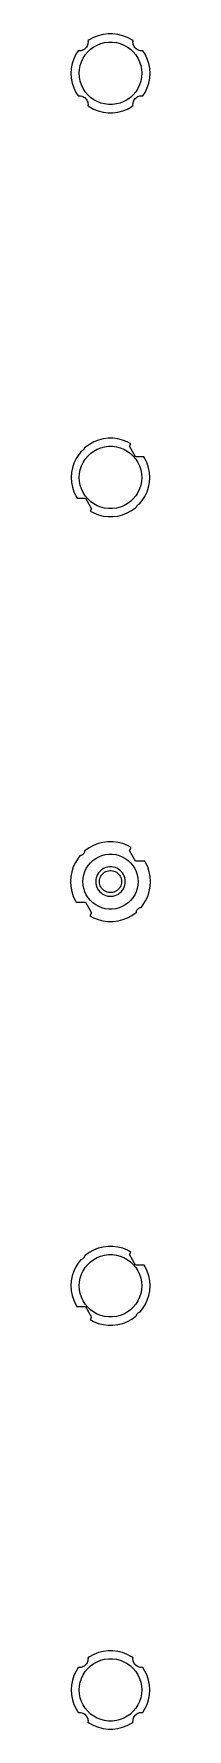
# Model space of a CAD drawing. Header units: metres. Extents: x -11 to 11, y -11 to 451.
import ezdxf

# ---------------------------------------------------------------- set-up
doc = ezdxf.new("R2010")
doc.units = ezdxf.units.M

msp = doc.modelspace()

# ---------------------------------------------------------------- linework, layer by layer
for p, q in [((-6.25052, 447.663), (-6.37311, 447.388)), ((-6.16341, 447.952), (-6.25052, 447.663)), ((-6.11314, 448.249), (-6.16341, 447.952)), ((-5.75838, 449.074), (-6.12228, 448.809)), ((-6.12228, 448.809), (-6.10052, 448.55)), ((-6.10052, 448.55), (-6.11314, 448.249)), ((-4.57573, 449.724), (-5.75838, 449.074)), ((-3.32091, 450.221), (-4.57573, 449.724)), ((-4.55452, 447.177), (-3.61911, 447.691)), ((-3.61911, 447.691), (-2.62663, 448.084)), ((-2.01373, 450.556), (-3.32091, 450.221)), ((-2.62663, 448.084), (-1.59273, 448.349)), ((-0.674789, 450.726), (-2.01373, 450.556)), ((-1.59273, 448.349), (-0.533707, 448.483)), ((0.674789, 450.726), (-0.674789, 450.726)), ((-0.533707, 448.483), (0.533707, 448.483)), ((0.533707, 448.483), (1.59273, 448.349)), ((2.01373, 450.556), (0.674789, 450.726)), ((1.59273, 448.349), (2.62663, 448.084)), ((3.32091, 450.221), (2.01373, 450.556)), ((2.62663, 448.084), (3.61911, 447.691)), ((4.57573, 449.724), (3.32091, 450.221)), ((3.61911, 447.691), (4.55452, 447.177)), ((5.75838, 449.074), (4.57573, 449.724)), ((6.12296, 448.809), (5.75838, 449.074)), ((6.10052, 448.45), (6.11314, 448.751)), ((6.12573, 448.149), (6.10052, 448.45)), ((6.11314, 448.751), (6.12296, 448.809)), ((6.1884, 447.855), (6.12573, 448.149)), ((6.28752, 447.57), (6.1884, 447.855)), ((6.42152, 447.3), (6.28752, 447.57)), ((-9.99205, 443.956), (-10.4091, 442.673)), ((-9.41742, 445.177), (-9.99205, 443.956)), ((-8.81612, 446.125), (-9.41742, 445.177)), ((-8.60049, 446.102), (-8.81612, 446.125)), ((-8.29916, 446.108), (-8.60049, 446.102)), ((-8.00101, 446.152), (-8.29916, 446.108)), ((-8.23296, 442.114), (-7.90309, 443.129)), ((-7.71071, 446.233), (-8.00101, 446.152)), ((-7.90309, 443.129), (-7.44859, 444.095)), ((-7.43286, 446.35), (-7.71071, 446.233)), ((-7.44859, 444.095), (-6.87663, 444.996)), ((-7.17186, 446.501), (-7.43286, 446.35)), ((-6.93178, 446.683), (-7.17186, 446.501)), ((-6.71645, 446.894), (-6.93178, 446.683)), ((-6.87663, 444.996), (-6.19623, 445.819)), ((-6.52924, 447.13), (-6.71645, 446.894)), ((-6.37311, 447.388), (-6.52924, 447.13)), ((-6.19623, 445.819), (-5.41809, 446.549)), ((-5.41809, 446.549), (-4.55452, 447.177)), ((4.55452, 447.177), (5.41809, 446.549)), ((5.41809, 446.549), (6.19623, 445.819)), ((6.19623, 445.819), (6.87663, 444.996)), ((6.58832, 447.049), (6.42152, 447.3)), ((6.78526, 446.821), (6.58832, 447.049)), ((7.00923, 446.619), (6.78526, 446.821)), ((6.87663, 444.996), (7.44859, 444.095)), ((7.25673, 446.447), (7.00923, 446.619)), ((7.52382, 446.307), (7.25673, 446.447)), ((7.44859, 444.095), (7.90309, 443.129)), ((7.80632, 446.202), (7.52382, 446.307)), ((8.09975, 446.134), (7.80632, 446.202)), ((7.90309, 443.129), (8.23296, 442.114)), ((8.39949, 446.102), (8.09975, 446.134)), ((8.70082, 446.108), (8.39949, 446.102)), ((8.81573, 446.125), (8.70082, 446.108)), ((9.41742, 445.177), (8.81573, 446.125)), ((9.99205, 443.956), (9.41742, 445.177)), ((10.4091, 442.673), (9.99205, 443.956)), ((-10.662, 441.347), (-10.7467, 440)), ((-10.7467, 440), (-10.662, 438.653)), ((-10.4091, 442.673), (-10.662, 441.347)), ((-10.662, 438.653), (-10.4091, 437.327)), ((-8.5, 440), (-8.43297, 441.065)), ((-8.43297, 438.935), (-8.5, 440)), ((-8.43297, 441.065), (-8.23296, 442.114)), ((-8.23296, 437.886), (-8.43297, 438.935)), ((8.23296, 442.114), (8.43297, 441.065)), ((8.43297, 438.935), (8.23296, 437.886)), ((8.43297, 441.065), (8.5, 440)), ((8.5, 440), (8.43297, 438.935)), ((10.662, 441.347), (10.4091, 442.673)), ((10.4091, 437.327), (10.662, 438.653)), ((10.7467, 440), (10.662, 441.347)), ((10.662, 438.653), (10.7467, 440)), ((-10.4091, 437.327), (-9.99205, 436.044)), ((-9.99205, 436.044), (-9.41742, 434.823)), ((-9.41742, 434.823), (-8.81573, 433.875)), ((-8.81573, 433.875), (-8.70082, 433.892)), ((-8.70082, 433.892), (-8.39949, 433.898)), ((-8.39949, 433.898), (-8.09975, 433.866)), ((-7.90309, 436.871), (-8.23296, 437.886)), ((-8.09975, 433.866), (-7.80632, 433.798)), ((-7.44859, 435.905), (-7.90309, 436.871)), ((-7.80632, 433.798), (-7.52382, 433.693)), ((-6.87663, 435.004), (-7.44859, 435.905)), ((-6.19623, 434.181), (-6.87663, 435.004)), ((-5.41809, 433.451), (-6.19623, 434.181)), ((6.19623, 434.181), (5.41809, 433.451)), ((6.87663, 435.004), (6.19623, 434.181)), ((7.44859, 435.905), (6.87663, 435.004)), ((7.43286, 433.65), (7.71071, 433.767)), ((7.90309, 436.871), (7.44859, 435.905)), ((7.71071, 433.767), (8.00101, 433.848)), ((8.23296, 437.886), (7.90309, 436.871)), ((8.00101, 433.848), (8.29916, 433.892)), ((8.29916, 433.892), (8.60049, 433.898)), ((8.60049, 433.898), (8.81612, 433.875)), ((8.81612, 433.875), (9.41742, 434.823)), ((9.41742, 434.823), (9.99205, 436.044)), ((9.99205, 436.044), (10.4091, 437.327)), ((-7.52382, 433.693), (-7.25673, 433.553)), ((-7.25673, 433.553), (-7.00923, 433.381)), ((-7.00923, 433.381), (-6.78526, 433.179)), ((-6.78526, 433.179), (-6.58832, 432.951)), ((-6.58832, 432.951), (-6.42152, 432.7)), ((-6.42152, 432.7), (-6.28752, 432.43)), ((-6.28752, 432.43), (-6.1884, 432.145)), ((-6.1884, 432.145), (-6.12573, 431.851)), ((-6.12573, 431.851), (-6.10052, 431.55)), ((-6.11314, 431.249), (-6.12296, 431.191)), ((-6.12296, 431.191), (-5.75838, 430.926)), ((-6.10052, 431.55), (-6.11314, 431.249)), ((-5.75838, 430.926), (-4.57573, 430.276)), ((-4.55452, 432.823), (-5.41809, 433.451)), ((-4.57573, 430.276), (-3.32091, 429.779)), ((-3.61911, 432.309), (-4.55452, 432.823)), ((-2.62663, 431.916), (-3.61911, 432.309)), ((-3.32091, 429.779), (-2.01373, 429.444)), ((-1.59273, 431.651), (-2.62663, 431.916)), ((-2.01373, 429.444), (-0.674789, 429.274)), ((-0.533707, 431.517), (-1.59273, 431.651)), ((-0.674789, 429.274), (0.674789, 429.274)), ((0.533707, 431.517), (-0.533707, 431.517)), ((1.59273, 431.651), (0.533707, 431.517)), ((0.674789, 429.274), (2.01373, 429.444)), ((2.62663, 431.916), (1.59273, 431.651)), ((2.01373, 429.444), (3.32091, 429.779)), ((3.61911, 432.309), (2.62663, 431.916)), ((3.32091, 429.779), (4.57573, 430.276)), ((4.55452, 432.823), (3.61911, 432.309)), ((5.41809, 433.451), (4.55452, 432.823)), ((4.57573, 430.276), (5.75838, 430.926)), ((5.75838, 430.926), (6.12228, 431.191)), ((6.10052, 431.45), (6.11314, 431.751)), ((6.12228, 431.191), (6.10052, 431.45)), ((6.11314, 431.751), (6.16341, 432.048)), ((6.16341, 432.048), (6.25052, 432.337)), ((6.25052, 432.337), (6.37311, 432.612)), ((6.37311, 432.612), (6.52924, 432.87)), ((6.52924, 432.87), (6.71645, 433.106)), ((6.71645, 433.106), (6.93178, 433.317)), ((6.93178, 433.317), (7.17186, 433.499)), ((7.17186, 433.499), (7.43286, 433.65)), ((-7.94962, 337.107), (-8.63771, 336.276)), ((-7.83304, 337.156), (-7.94962, 337.107)), ((-7.66991, 337.251), (-7.83304, 337.156)), ((-7.51987, 337.365), (-7.66991, 337.251)), ((-7.38527, 337.496), (-7.51987, 337.365)), ((-7.26826, 337.644), (-7.38527, 337.496)), ((-7.17068, 337.805), (-7.26826, 337.644)), ((-7.11043, 337.94), (-7.17068, 337.805)), ((-6.80563, 338.227), (-7.11043, 337.94)), ((-5.7209, 339.015), (-6.80563, 338.227)), ((-4.54596, 339.661), (-5.7209, 339.015)), ((-5.41809, 336.549), (-4.55452, 337.177)), ((-4.55452, 337.177), (-3.61911, 337.691)), ((-3.2993, 340.154), (-4.54596, 339.661)), ((-3.61911, 337.691), (-2.62663, 338.084)), ((-2.00063, 340.488), (-3.2993, 340.154)), ((-2.62663, 338.084), (-1.59273, 338.349)), ((-0.670395, 340.656), (-2.00063, 340.488)), ((-1.59273, 338.349), (-0.533707, 338.483)), ((0.670395, 340.656), (-0.670395, 340.656)), ((-0.533707, 338.483), (0.533707, 338.483)), ((0.533707, 338.483), (1.59273, 338.349)), ((2.00063, 340.488), (0.670395, 340.656)), ((1.59273, 338.349), (2.62663, 338.084)), ((3.2993, 340.154), (2.00063, 340.488)), ((2.62663, 338.084), (3.61911, 337.691)), ((4.54596, 339.661), (3.2993, 340.154)), ((3.61911, 337.691), (4.55452, 337.177)), ((5.5157, 339.128), (4.54596, 339.661)), ((4.55452, 337.177), (5.41809, 336.549)), ((5.1534, 338.5), (5.5157, 339.128)), ((6.82671, 335.602), (5.1534, 338.5)), ((-10.3414, 332.655), (-10.5926, 331.338)), ((-9.92703, 333.93), (-10.3414, 332.655)), ((-9.35614, 335.144), (-9.92703, 333.93)), ((-8.63771, 336.276), (-9.35614, 335.144)), ((-8.23296, 332.114), (-7.90309, 333.129)), ((-7.90309, 333.129), (-7.44859, 334.095)), ((-7.44859, 334.095), (-6.87663, 334.996)), ((-6.87663, 334.996), (-6.19623, 335.819)), ((-6.19623, 335.819), (-5.41809, 336.549)), ((5.41809, 336.549), (6.19623, 335.819)), ((6.19623, 335.819), (6.87663, 334.996)), ((9.06537, 335.602), (6.82671, 335.602)), ((6.87663, 334.996), (7.44859, 334.095)), ((7.44859, 334.095), (7.90309, 333.129)), ((7.90309, 333.129), (8.23296, 332.114)), ((9.35614, 335.144), (9.06537, 335.602)), ((9.92703, 333.93), (9.35614, 335.144)), ((10.3414, 332.655), (9.92703, 333.93)), ((10.5926, 331.338), (10.3414, 332.655)), ((-10.5926, 331.338), (-10.6768, 330)), ((-10.6768, 330), (-10.5926, 328.662)), ((-10.5926, 328.662), (-10.3414, 327.345)), ((-8.5, 330), (-8.43297, 331.065)), ((-8.43297, 328.935), (-8.5, 330)), ((-8.43297, 331.065), (-8.23296, 332.114)), ((-8.23296, 327.886), (-8.43297, 328.935)), ((-7.90309, 326.871), (-8.23296, 327.886)), ((8.23296, 327.886), (7.90309, 326.871)), ((8.23296, 332.114), (8.43297, 331.065)), ((8.43297, 328.935), (8.23296, 327.886)), ((8.43297, 331.065), (8.5, 330)), ((8.5, 330), (8.43297, 328.935)), ((10.3414, 327.345), (10.5926, 328.662)), ((10.6768, 330), (10.5926, 331.338)), ((10.5926, 328.662), (10.6768, 330)), ((-10.3414, 327.345), (-9.92703, 326.07)), ((-9.92703, 326.07), (-9.35614, 324.856)), ((-9.35614, 324.856), (-9.06537, 324.398)), ((-9.06537, 324.398), (-6.82671, 324.398)), ((-7.44859, 325.905), (-7.90309, 326.871)), ((-6.87663, 325.004), (-7.44859, 325.905)), ((-6.19623, 324.181), (-6.87663, 325.004)), ((-6.82671, 324.398), (-5.1534, 321.5)), ((-5.41809, 323.451), (-6.19623, 324.181)), ((-4.55452, 322.823), (-5.41809, 323.451)), ((5.41809, 323.451), (4.55452, 322.823)), ((6.19623, 324.181), (5.41809, 323.451)), ((6.87663, 325.004), (6.19623, 324.181)), ((7.44859, 325.905), (6.87663, 325.004)), ((7.90309, 326.871), (7.44859, 325.905)), ((7.94962, 322.893), (8.63771, 323.724)), ((8.63771, 323.724), (9.35614, 324.856)), ((9.35614, 324.856), (9.92703, 326.07)), ((9.92703, 326.07), (10.3414, 327.345)), ((-5.1534, 321.5), (-5.5157, 320.872)), ((-5.5157, 320.872), (-4.54596, 320.339)), ((-3.61911, 322.309), (-4.55452, 322.823)), ((-4.54596, 320.339), (-3.2993, 319.846)), ((-2.62663, 321.916), (-3.61911, 322.309)), ((-3.2993, 319.846), (-2.00063, 319.512)), ((-1.59273, 321.651), (-2.62663, 321.916)), ((-2.00063, 319.512), (-0.670395, 319.344)), ((-0.533707, 321.517), (-1.59273, 321.651)), ((-0.670395, 319.344), (0.670395, 319.344)), ((0.533707, 321.517), (-0.533707, 321.517)), ((1.59273, 321.651), (0.533707, 321.517)), ((0.670395, 319.344), (2.00063, 319.512)), ((2.62663, 321.916), (1.59273, 321.651)), ((2.00063, 319.512), (3.2993, 319.846)), ((3.61911, 322.309), (2.62663, 321.916)), ((3.2993, 319.846), (4.54596, 320.339)), ((4.55452, 322.823), (3.61911, 322.309)), ((4.54596, 320.339), (5.7209, 320.985)), ((5.7209, 320.985), (6.80563, 321.773)), ((6.80563, 321.773), (7.11043, 322.06)), ((7.11043, 322.06), (7.17068, 322.195)), ((7.17068, 322.195), (7.26826, 322.356)), ((7.26826, 322.356), (7.38527, 322.504)), ((7.38527, 322.504), (7.51987, 322.635)), ((7.51987, 322.635), (7.66991, 322.749)), ((7.66991, 322.749), (7.83304, 322.844)), ((7.83304, 322.844), (7.94962, 322.893)), ((-0.682846, 230.854), (-2.03777, 230.682)), ((0.682846, 230.854), (-0.682846, 230.854)), ((2.03777, 230.682), (0.682846, 230.854)), ((-8.79805, 226.392), (-9.52983, 225.239)), ((-8.27922, 227.019), (-8.79805, 226.392)), ((-8.18813, 227.033), (-8.27922, 227.019)), ((-8.0067, 227.083), (-8.18813, 227.033)), ((-7.83304, 227.156), (-8.0067, 227.083)), ((-7.66991, 227.251), (-7.83304, 227.156)), ((-7.51987, 227.365), (-7.66991, 227.251)), ((-7.38527, 227.496), (-7.51987, 227.365)), ((-7.26826, 227.644), (-7.38527, 227.496)), ((-7.17068, 227.805), (-7.26826, 227.644)), ((-7.09407, 227.977), (-7.17068, 227.805)), ((-7.03963, 228.157), (-7.09407, 227.977)), ((-7.01534, 228.301), (-7.03963, 228.157)), ((-6.93198, 228.379), (-7.01534, 228.301)), ((-5.8271, 229.182), (-6.93198, 228.379)), ((-4.63034, 229.84), (-5.8271, 229.182)), ((-4.78067, 225.779), (-4.01869, 226.332)), ((-3.36055, 230.343), (-4.63034, 229.84)), ((-4.01869, 226.332), (-3.19334, 226.786)), ((-2.03777, 230.682), (-3.36055, 230.343)), ((-3.19334, 226.786), (-2.31763, 227.133)), ((-2.31763, 227.133), (-1.40535, 227.367)), ((-1.40535, 227.367), (-0.470917, 227.485)), ((-0.470917, 227.485), (0.470917, 227.485)), ((0.470917, 227.485), (1.40535, 227.367)), ((1.40535, 227.367), (2.31763, 227.133)), ((3.36055, 230.343), (2.03777, 230.682)), ((2.31763, 227.133), (3.19334, 226.786)), ((3.19334, 226.786), (4.01869, 226.332)), ((4.63034, 229.84), (3.36055, 230.343)), ((4.01869, 226.332), (4.78067, 225.779)), ((5.61462, 229.299), (4.63034, 229.84)), ((5.1534, 228.5), (5.61462, 229.299)), ((6.82671, 225.602), (5.1534, 228.5)), ((-10.5333, 222.704), (-10.7892, 221.363)), ((-10.1113, 224.003), (-10.5333, 222.704)), ((-9.52983, 225.239), (-10.1113, 224.003)), ((-7.44086, 220.94), (-7.26436, 221.865)), ((-7.26436, 221.865), (-6.97331, 222.761)), ((-6.97331, 222.761), (-6.5723, 223.613)), ((-6.5723, 223.613), (-6.06763, 224.408)), ((-6.06763, 224.408), (-5.46725, 225.134)), ((-5.46725, 225.134), (-4.78067, 225.779)), ((-3.7191, 221.472), (-3.87433, 220.995)), ((-3.50522, 221.927), (-3.7191, 221.472)), ((-3.23605, 222.351), (-3.50522, 221.927)), ((-2.91586, 222.738), (-3.23605, 222.351)), ((-2.54968, 223.082), (-2.91586, 222.738)), ((-2.62891, 221.445), (-2.42705, 221.763)), ((-2.1433, 223.377), (-2.54968, 223.082)), ((-2.42705, 221.763), (-2.1869, 222.054)), ((-2.1869, 222.054), (-1.91226, 222.312)), ((-1.70311, 223.619), (-2.1433, 223.377)), ((-1.91226, 222.312), (-1.60747, 222.533)), ((-1.23605, 223.804), (-1.70311, 223.619)), ((-1.60747, 222.533), (-1.27733, 222.714)), ((-1.27733, 222.714), (-0.927048, 222.853)), ((-0.749512, 223.929), (-1.23605, 223.804)), ((-0.927048, 222.853), (-0.562134, 222.947)), ((-0.25116, 223.992), (-0.749512, 223.929)), ((-0.562134, 222.947), (-0.18837, 222.994)), ((0.25116, 223.992), (-0.25116, 223.992)), ((-0.18837, 222.994), (0.18837, 222.994)), ((0.18837, 222.994), (0.562134, 222.947)), ((0.749512, 223.929), (0.25116, 223.992)), ((0.562134, 222.947), (0.927048, 222.853)), ((1.23605, 223.804), (0.749512, 223.929)), ((0.927048, 222.853), (1.27733, 222.714)), ((1.70311, 223.619), (1.23605, 223.804)), ((1.27733, 222.714), (1.60747, 222.533)), ((1.60747, 222.533), (1.91226, 222.312)), ((2.1433, 223.377), (1.70311, 223.619)), ((1.91226, 222.312), (2.1869, 222.054)), ((2.54968, 223.082), (2.1433, 223.377)), ((2.1869, 222.054), (2.42705, 221.763)), ((2.42705, 221.763), (2.62891, 221.445)), ((2.91586, 222.738), (2.54968, 223.082)), ((3.23605, 222.351), (2.91586, 222.738)), ((3.50522, 221.927), (3.23605, 222.351)), ((3.7191, 221.472), (3.50522, 221.927)), ((3.87433, 220.995), (3.7191, 221.472)), ((4.78067, 225.779), (5.46725, 225.134)), ((5.46725, 225.134), (6.06763, 224.408)), ((6.06763, 224.408), (6.5723, 223.613)), ((6.5723, 223.613), (6.97331, 222.761)), ((9.29965, 225.602), (6.82671, 225.602)), ((6.97331, 222.761), (7.26436, 221.865)), ((7.26436, 221.865), (7.44086, 220.94)), ((9.52983, 225.239), (9.29965, 225.602)), ((10.1113, 224.003), (9.52983, 225.239)), ((10.5333, 222.704), (10.1113, 224.003)), ((10.7892, 221.363), (10.5333, 222.704)), ((-10.7892, 221.363), (-10.875, 220)), ((-10.875, 220), (-10.7892, 218.637)), ((-10.7892, 218.637), (-10.5333, 217.296)), ((-10.5333, 217.296), (-10.1113, 215.997)), ((-7.5, 220), (-7.44086, 220.94)), ((-7.44086, 219.06), (-7.5, 220)), ((-7.26436, 218.135), (-7.44086, 219.06)), ((-6.97331, 217.239), (-7.26436, 218.135)), ((-6.5723, 216.387), (-6.97331, 217.239)), ((-3.96844, 220.501), (-4, 220)), ((-4, 220), (-3.96844, 219.499)), ((-3.87433, 220.995), (-3.96844, 220.501)), ((-3.96844, 219.499), (-3.87433, 219.005)), ((-3.87433, 219.005), (-3.7191, 218.528)), ((-3.7191, 218.528), (-3.50522, 218.073)), ((-3.50522, 218.073), (-3.23605, 217.649)), ((-3.23605, 217.649), (-2.91586, 217.262)), ((-3, 220), (-2.97633, 220.376)), ((-2.97633, 219.624), (-3, 220)), ((-2.97633, 220.376), (-2.90575, 220.746)), ((-2.90575, 219.254), (-2.97633, 219.624)), ((-2.91586, 217.262), (-2.54968, 216.918)), ((-2.90575, 220.746), (-2.78932, 221.104)), ((-2.78932, 218.896), (-2.90575, 219.254)), ((-2.78932, 221.104), (-2.62891, 221.445)), ((-2.62891, 218.555), (-2.78932, 218.896)), ((-2.42705, 218.237), (-2.62891, 218.555)), ((-2.54968, 216.918), (-2.1433, 216.623)), ((-2.1869, 217.946), (-2.42705, 218.237)), ((-1.91226, 217.688), (-2.1869, 217.946)), ((-1.60747, 217.467), (-1.91226, 217.688)), ((-1.27733, 217.286), (-1.60747, 217.467)), ((-0.927048, 217.147), (-1.27733, 217.286)), ((-0.562134, 217.053), (-0.927048, 217.147)), ((-0.18837, 217.006), (-0.562134, 217.053)), ((0.18837, 217.006), (-0.18837, 217.006)), ((0.562134, 217.053), (0.18837, 217.006)), ((0.927048, 217.147), (0.562134, 217.053)), ((1.27733, 217.286), (0.927048, 217.147)), ((1.60747, 217.467), (1.27733, 217.286)), ((1.91226, 217.688), (1.60747, 217.467)), ((2.1869, 217.946), (1.91226, 217.688)), ((2.1433, 216.623), (2.54968, 216.918)), ((2.42705, 218.237), (2.1869, 217.946)), ((2.62891, 218.555), (2.42705, 218.237)), ((2.54968, 216.918), (2.91586, 217.262)), ((2.62891, 221.445), (2.78932, 221.104)), ((2.78932, 218.896), (2.62891, 218.555)), ((2.78932, 221.104), (2.90575, 220.746)), ((2.90575, 219.254), (2.78932, 218.896)), ((2.90575, 220.746), (2.97633, 220.376)), ((2.97633, 219.624), (2.90575, 219.254)), ((2.91586, 217.262), (3.23605, 217.649)), ((2.97633, 220.376), (3, 220)), ((3, 220), (2.97633, 219.624)), ((3.23605, 217.649), (3.50522, 218.073)), ((3.50522, 218.073), (3.7191, 218.528)), ((3.7191, 218.528), (3.87433, 219.005)), ((3.96844, 220.501), (3.87433, 220.995)), ((3.87433, 219.005), (3.96844, 219.499)), ((4, 220), (3.96844, 220.501)), ((3.96844, 219.499), (4, 220)), ((6.97331, 217.239), (6.5723, 216.387)), ((7.26436, 218.135), (6.97331, 217.239)), ((7.44086, 219.06), (7.26436, 218.135)), ((7.44086, 220.94), (7.5, 220)), ((7.5, 220), (7.44086, 219.06)), ((10.1113, 215.997), (10.5333, 217.296)), ((10.5333, 217.296), (10.7892, 218.637)), ((10.875, 220), (10.7892, 221.363)), ((10.7892, 218.637), (10.875, 220)), ((-10.1113, 215.997), (-9.52983, 214.761)), ((-9.52983, 214.761), (-9.29965, 214.398)), ((-9.29965, 214.398), (-6.82671, 214.398)), ((-6.82671, 214.398), (-5.1534, 211.5)), ((-6.06763, 215.592), (-6.5723, 216.387)), ((-5.46725, 214.866), (-6.06763, 215.592)), ((-4.78067, 214.221), (-5.46725, 214.866)), ((-4.01869, 213.668), (-4.78067, 214.221)), ((-3.19334, 213.214), (-4.01869, 213.668)), ((-2.31763, 212.867), (-3.19334, 213.214)), ((-1.40535, 212.633), (-2.31763, 212.867)), ((-2.1433, 216.623), (-1.70311, 216.381)), ((-1.70311, 216.381), (-1.23605, 216.196)), ((-0.470917, 212.515), (-1.40535, 212.633)), ((-1.23605, 216.196), (-0.749512, 216.071)), ((-0.749512, 216.071), (-0.25116, 216.008)), ((0.470917, 212.515), (-0.470917, 212.515)), ((-0.25116, 216.008), (0.25116, 216.008)), ((0.25116, 216.008), (0.749512, 216.071)), ((1.40535, 212.633), (0.470917, 212.515)), ((0.749512, 216.071), (1.23605, 216.196)), ((1.23605, 216.196), (1.70311, 216.381)), ((2.31763, 212.867), (1.40535, 212.633)), ((1.70311, 216.381), (2.1433, 216.623)), ((3.19334, 213.214), (2.31763, 212.867)), ((4.01869, 213.668), (3.19334, 213.214)), ((4.78067, 214.221), (4.01869, 213.668)), ((5.46725, 214.866), (4.78067, 214.221)), ((6.06763, 215.592), (5.46725, 214.866)), ((6.5723, 216.387), (6.06763, 215.592)), ((7.17068, 212.195), (7.26826, 212.356)), ((7.26826, 212.356), (7.38527, 212.504)), ((7.38527, 212.504), (7.51987, 212.635)), ((7.51987, 212.635), (7.66991, 212.749)), ((7.66991, 212.749), (7.83304, 212.844)), ((7.83304, 212.844), (8.0067, 212.917)), ((8.0067, 212.917), (8.18813, 212.967)), ((8.18813, 212.967), (8.27922, 212.981)), ((8.27922, 212.981), (8.79805, 213.608)), ((8.79805, 213.608), (9.52983, 214.761)), ((9.52983, 214.761), (10.1113, 215.997)), ((-5.1534, 211.5), (-5.61462, 210.701)), ((-5.61462, 210.701), (-4.63034, 210.16)), ((-4.63034, 210.16), (-3.36055, 209.657)), ((-3.36055, 209.657), (-2.03777, 209.318)), ((-2.03777, 209.318), (-0.682846, 209.146)), ((-0.682846, 209.146), (0.682846, 209.146)), ((0.682846, 209.146), (2.03777, 209.318)), ((2.03777, 209.318), (3.36055, 209.657)), ((3.36055, 209.657), (4.63034, 210.16)), ((4.63034, 210.16), (5.8271, 210.818)), ((5.8271, 210.818), (6.93198, 211.621)), ((6.93198, 211.621), (7.01534, 211.699)), ((7.01534, 211.699), (7.03963, 211.843)), ((7.03963, 211.843), (7.09407, 212.023)), ((7.09407, 212.023), (7.17068, 212.195)), ((-3.32091, 120.221), (-4.57573, 119.724)), ((-2.01373, 120.556), (-3.32091, 120.221)), ((-0.674789, 120.726), (-2.01373, 120.556)), ((0.674789, 120.726), (-0.674789, 120.726)), ((2.01373, 120.556), (0.674789, 120.726)), ((3.32091, 120.221), (2.01373, 120.556)), ((4.57573, 119.724), (3.32091, 120.221)), ((-8.69427, 116.317), (-9.41742, 115.177)), ((-8.07605, 117.064), (-8.69427, 116.317)), ((-8.0067, 117.083), (-8.07605, 117.064)), ((-7.83304, 117.156), (-8.0067, 117.083)), ((-7.66991, 117.251), (-7.83304, 117.156)), ((-7.51987, 117.365), (-7.66991, 117.251)), ((-7.38527, 117.496), (-7.51987, 117.365)), ((-7.26826, 117.644), (-7.38527, 117.496)), ((-7.17068, 117.805), (-7.26826, 117.644)), ((-7.09407, 117.977), (-7.17068, 117.805)), ((-7.06273, 118.081), (-7.09407, 117.977)), ((-6.85022, 118.28), (-7.06273, 118.081)), ((-6.87663, 114.996), (-6.19623, 115.819)), ((-5.75838, 119.074), (-6.85022, 118.28)), ((-6.19623, 115.819), (-5.41809, 116.549)), ((-4.57573, 119.724), (-5.75838, 119.074)), ((-5.41809, 116.549), (-4.55452, 117.177)), ((-4.55452, 117.177), (-3.61911, 117.691)), ((-3.61911, 117.691), (-2.62663, 118.084)), ((-2.62663, 118.084), (-1.59273, 118.349)), ((-1.59273, 118.349), (-0.533707, 118.483)), ((-0.533707, 118.483), (0.533707, 118.483)), ((0.533707, 118.483), (1.59273, 118.349)), ((1.59273, 118.349), (2.62663, 118.084)), ((2.62663, 118.084), (3.61911, 117.691)), ((3.61911, 117.691), (4.55452, 117.177)), ((4.55452, 117.177), (5.41809, 116.549)), ((5.5506, 119.188), (4.57573, 119.724)), ((5.1534, 118.5), (5.5506, 119.188)), ((6.82671, 115.602), (5.1534, 118.5)), ((5.41809, 116.549), (6.19623, 115.819)), ((6.19623, 115.819), (6.87663, 114.996)), ((9.14803, 115.602), (6.82671, 115.602)), ((9.41742, 115.177), (9.14803, 115.602)), ((-10.662, 111.347), (-10.7467, 110)), ((-10.4091, 112.673), (-10.662, 111.347)), ((-9.99205, 113.956), (-10.4091, 112.673)), ((-9.41742, 115.177), (-9.99205, 113.956)), ((-8.5, 110), (-8.43297, 111.065)), ((-8.43297, 111.065), (-8.23296, 112.114)), ((-8.23296, 112.114), (-7.90309, 113.129)), ((-7.90309, 113.129), (-7.44859, 114.095)), ((-7.44859, 114.095), (-6.87663, 114.996)), ((6.87663, 114.996), (7.44859, 114.095)), ((7.44859, 114.095), (7.90309, 113.129)), ((7.90309, 113.129), (8.23296, 112.114)), ((8.23296, 112.114), (8.43297, 111.065)), ((8.43297, 111.065), (8.5, 110)), ((9.99205, 113.956), (9.41742, 115.177)), ((10.4091, 112.673), (9.99205, 113.956)), ((10.662, 111.347), (10.4091, 112.673)), ((10.7467, 110), (10.662, 111.347)), ((-10.7467, 110), (-10.662, 108.653)), ((-10.662, 108.653), (-10.4091, 107.327)), ((-10.4091, 107.327), (-9.99205, 106.044)), ((-8.43297, 108.935), (-8.5, 110)), ((-8.23296, 107.886), (-8.43297, 108.935)), ((-7.90309, 106.871), (-8.23296, 107.886)), ((-7.44859, 105.905), (-7.90309, 106.871)), ((7.90309, 106.871), (7.44859, 105.905)), ((8.23296, 107.886), (7.90309, 106.871)), ((8.43297, 108.935), (8.23296, 107.886)), ((8.5, 110), (8.43297, 108.935)), ((9.99205, 106.044), (10.4091, 107.327)), ((10.4091, 107.327), (10.662, 108.653)), ((10.662, 108.653), (10.7467, 110)), ((-9.99205, 106.044), (-9.41742, 104.823)), ((-9.41742, 104.823), (-9.14803, 104.398)), ((-9.14803, 104.398), (-6.82671, 104.398)), ((-6.87663, 105.004), (-7.44859, 105.905)), ((-6.19623, 104.181), (-6.87663, 105.004)), ((-6.82671, 104.398), (-5.1534, 101.5)), ((-5.41809, 103.451), (-6.19623, 104.181)), ((-4.55452, 102.823), (-5.41809, 103.451)), ((-3.61911, 102.309), (-4.55452, 102.823)), ((-2.62663, 101.916), (-3.61911, 102.309)), ((-1.59273, 101.651), (-2.62663, 101.916)), ((-0.533707, 101.517), (-1.59273, 101.651)), ((0.533707, 101.517), (-0.533707, 101.517)), ((1.59273, 101.651), (0.533707, 101.517)), ((2.62663, 101.916), (1.59273, 101.651)), ((3.61911, 102.309), (2.62663, 101.916)), ((4.55452, 102.823), (3.61911, 102.309)), ((5.41809, 103.451), (4.55452, 102.823)), ((6.19623, 104.181), (5.41809, 103.451)), ((5.75838, 100.926), (6.85022, 101.72)), ((6.87663, 105.004), (6.19623, 104.181)), ((6.85022, 101.72), (7.06273, 101.919)), ((7.44859, 105.905), (6.87663, 105.004)), ((7.06273, 101.919), (7.09407, 102.023)), ((7.09407, 102.023), (7.17068, 102.195)), ((7.17068, 102.195), (7.26826, 102.356)), ((7.26826, 102.356), (7.38527, 102.504)), ((7.38527, 102.504), (7.51987, 102.635)), ((7.51987, 102.635), (7.66991, 102.749)), ((7.66991, 102.749), (7.83304, 102.844)), ((7.83304, 102.844), (8.0067, 102.917)), ((8.0067, 102.917), (8.07605, 102.936)), ((8.07605, 102.936), (8.69427, 103.683)), ((8.69427, 103.683), (9.41742, 104.823)), ((9.41742, 104.823), (9.99205, 106.044)), ((-5.1534, 101.5), (-5.5506, 100.812)), ((-5.5506, 100.812), (-4.57573, 100.276)), ((-4.57573, 100.276), (-3.32091, 99.7793)), ((-3.32091, 99.7793), (-2.01373, 99.4436)), ((-2.01373, 99.4436), (-0.674789, 99.2745)), ((-0.674789, 99.2745), (0.674789, 99.2745)), ((0.674789, 99.2745), (2.01373, 99.4436)), ((2.01373, 99.4436), (3.32091, 99.7793)), ((3.32091, 99.7793), (4.57573, 100.276)), ((4.57573, 100.276), (5.75838, 100.926)), ((-4.54596, 9.66064), (-5.7209, 9.01471)), ((-3.2993, 10.1542), (-4.54596, 9.66064)), ((-2.00063, 10.4877), (-3.2993, 10.1542)), ((-0.670395, 10.6557), (-2.00063, 10.4877)), ((0.670395, 10.6557), (-0.670395, 10.6557)), ((2.00063, 10.4877), (0.670395, 10.6557)), ((3.2993, 10.1542), (2.00063, 10.4877)), ((4.54596, 9.66064), (3.2993, 10.1542)), ((5.7209, 9.01471), (4.54596, 9.66064)), ((-9.35614, 5.14359), (-9.92703, 3.93039)), ((-8.73863, 6.11662), (-9.35614, 5.14359)), ((-8.60049, 6.1021), (-8.73863, 6.11662)), ((-8.29916, 6.10841), (-8.60049, 6.1021)), ((-8.00101, 6.15244), (-8.29916, 6.10841)), ((-7.71071, 6.23349), (-8.00101, 6.15244)), ((-7.43286, 6.35028), (-7.71071, 6.23349)), ((-7.44859, 4.09489), (-6.87663, 4.99617)), ((-7.17186, 6.50098), (-7.43286, 6.35028)), ((-6.93178, 6.6832), (-7.17186, 6.50098)), ((-6.71645, 6.89407), (-6.93178, 6.6832)), ((-6.87663, 4.99617), (-6.19623, 5.81865)), ((-6.52924, 7.13028), (-6.71645, 6.89407)), ((-6.37311, 7.38808), (-6.52924, 7.13028)), ((-6.25052, 7.66342), (-6.37311, 7.38808)), ((-6.16341, 7.95195), (-6.25052, 7.66342)), ((-6.19623, 5.81865), (-5.41809, 6.54936)), ((-6.11314, 8.24913), (-6.16341, 7.95195)), ((-5.7209, 9.01471), (-6.11545, 8.72806)), ((-6.11545, 8.72806), (-6.10052, 8.55025)), ((-6.10052, 8.55025), (-6.11314, 8.24913)), ((-5.41809, 6.54936), (-4.55452, 7.17677)), ((-4.55452, 7.17677), (-3.61911, 7.69102)), ((-3.61911, 7.69102), (-2.62663, 8.08397)), ((-2.62663, 8.08397), (-1.59273, 8.34944)), ((-1.59273, 8.34944), (-0.533707, 8.48322)), ((-0.533707, 8.48322), (0.533707, 8.48322)), ((0.533707, 8.48322), (1.59273, 8.34944)), ((1.59273, 8.34944), (2.62663, 8.08397)), ((2.62663, 8.08397), (3.61911, 7.69102)), ((3.61911, 7.69102), (4.55452, 7.17677)), ((4.55452, 7.17677), (5.41809, 6.54936)), ((5.41809, 6.54936), (6.19623, 5.81865)), ((6.11227, 8.73036), (5.7209, 9.01471)), ((6.10052, 8.44974), (6.11227, 8.73036)), ((6.12573, 8.1494), (6.10052, 8.44974)), ((6.1884, 7.85458), (6.12573, 8.1494)), ((6.28752, 7.56996), (6.1884, 7.85458)), ((6.19623, 5.81865), (6.87663, 4.99617)), ((6.42152, 7.29999), (6.28752, 7.56996)), ((6.58832, 7.04895), (6.42152, 7.29999)), ((6.78526, 6.8208), (6.58832, 7.04895)), ((7.00923, 6.61913), (6.78526, 6.8208)), ((6.87663, 4.99617), (7.44859, 4.09489)), ((7.25673, 6.44711), (7.00923, 6.61913)), ((7.52382, 6.30748), (7.25673, 6.44711)), ((7.80632, 6.20242), (7.52382, 6.30748)), ((8.09975, 6.13361), (7.80632, 6.20242)), ((8.39949, 6.1021), (8.09975, 6.13361)), ((8.70082, 6.10841), (8.39949, 6.1021)), ((8.74016, 6.11421), (8.70082, 6.10841)), ((9.35614, 5.14359), (8.74016, 6.11421)), ((9.92703, 3.93039), (9.35614, 5.14359)), ((-10.5926, 1.33815), (-10.6768, 0)), ((-10.6768, 0), (-10.5926, -1.33815)), ((-10.3414, 2.6552), (-10.5926, 1.33815)), ((-9.92703, 3.93039), (-10.3414, 2.6552)), ((-8.5, 0), (-8.43297, 1.06532)), ((-8.43297, -1.06532), (-8.5, 0)), ((-8.43297, 1.06532), (-8.23296, 2.11386)), ((-8.23296, 2.11386), (-7.90309, 3.12904)), ((-7.90309, 3.12904), (-7.44859, 4.09489)), ((7.44859, 4.09489), (7.90309, 3.12904)), ((7.90309, 3.12904), (8.23296, 2.11386)), ((8.23296, 2.11386), (8.43297, 1.06532)), ((8.43297, 1.06532), (8.5, 0)), ((8.5, 0), (8.43297, -1.06532)), ((10.3414, 2.6552), (9.92703, 3.93039)), ((10.5926, 1.33815), (10.3414, 2.6552)), ((10.6768, 0), (10.5926, 1.33815)), ((10.5926, -1.33815), (10.6768, 0)), ((-10.5926, -1.33815), (-10.3414, -2.6552)), ((-10.3414, -2.6552), (-9.92703, -3.93039)), ((-9.92703, -3.93039), (-9.35614, -5.14359)), ((-8.23296, -2.11386), (-8.43297, -1.06532)), ((-7.90309, -3.12904), (-8.23296, -2.11386)), ((-7.44859, -4.09489), (-7.90309, -3.12904)), ((-6.87663, -4.99617), (-7.44859, -4.09489)), ((7.44859, -4.09489), (6.87663, -4.99617)), ((7.90309, -3.12904), (7.44859, -4.09489)), ((8.23296, -2.11386), (7.90309, -3.12904)), ((8.43297, -1.06532), (8.23296, -2.11386)), ((9.35614, -5.14359), (9.92703, -3.93039)), ((9.92703, -3.93039), (10.3414, -2.6552)), ((10.3414, -2.6552), (10.5926, -1.33815)), ((-9.35614, -5.14359), (-8.74016, -6.11421)), ((-8.74016, -6.11421), (-8.70082, -6.10841)), ((-8.70082, -6.10841), (-8.39949, -6.1021)), ((-8.39949, -6.1021), (-8.09975, -6.13361)), ((-8.09975, -6.13361), (-7.80632, -6.20242)), ((-7.80632, -6.20242), (-7.52382, -6.30748)), ((-7.52382, -6.30748), (-7.25673, -6.44711)), ((-7.25673, -6.44711), (-7.00923, -6.61913)), ((-7.00923, -6.61913), (-6.78526, -6.8208)), ((-6.19623, -5.81865), (-6.87663, -4.99617)), ((-6.78526, -6.8208), (-6.58832, -7.04895)), ((-6.58832, -7.04895), (-6.42152, -7.29999)), ((-6.42152, -7.29999), (-6.28752, -7.56996)), ((-6.28752, -7.56996), (-6.1884, -7.85458)), ((-5.41809, -6.54936), (-6.19623, -5.81865)), ((-6.1884, -7.85458), (-6.12573, -8.1494)), ((-6.12573, -8.1494), (-6.10052, -8.44974)), ((-6.10052, -8.44974), (-6.11227, -8.73036)), ((-6.11227, -8.73036), (-5.7209, -9.01471)), ((-5.7209, -9.01471), (-4.54596, -9.66064)), ((-4.55452, -7.17677), (-5.41809, -6.54936)), ((-3.61911, -7.69102), (-4.55452, -7.17677)), ((-2.62663, -8.08397), (-3.61911, -7.69102)), ((-1.59273, -8.34944), (-2.62663, -8.08397)), ((-0.533707, -8.48322), (-1.59273, -8.34944)), ((0.533707, -8.48322), (-0.533707, -8.48322)), ((1.59273, -8.34944), (0.533707, -8.48322)), ((2.62663, -8.08397), (1.59273, -8.34944)), ((3.61911, -7.69102), (2.62663, -8.08397)), ((4.55452, -7.17677), (3.61911, -7.69102)), ((4.54596, -9.66064), (5.7209, -9.01471)), ((5.41809, -6.54936), (4.55452, -7.17677)), ((6.19623, -5.81865), (5.41809, -6.54936)), ((5.7209, -9.01471), (6.11545, -8.72806)), ((6.10052, -8.55025), (6.11314, -8.24913)), ((6.11545, -8.72806), (6.10052, -8.55025)), ((6.11314, -8.24913), (6.16341, -7.95195)), ((6.16341, -7.95195), (6.25052, -7.66342)), ((6.87663, -4.99617), (6.19623, -5.81865)), ((6.25052, -7.66342), (6.37311, -7.38808)), ((6.37311, -7.38808), (6.52924, -7.13028)), ((6.52924, -7.13028), (6.71645, -6.89407)), ((6.71645, -6.89407), (6.93178, -6.6832)), ((6.93178, -6.6832), (7.17186, -6.50098)), ((7.17186, -6.50098), (7.43286, -6.35028)), ((7.43286, -6.35028), (7.71071, -6.23349)), ((7.71071, -6.23349), (8.00101, -6.15244)), ((8.00101, -6.15244), (8.29916, -6.10841)), ((8.29916, -6.10841), (8.60049, -6.1021)), ((8.60049, -6.1021), (8.73863, -6.11662)), ((8.73863, -6.11662), (9.35614, -5.14359)), ((-4.54596, -9.66064), (-3.2993, -10.1542)), ((-3.2993, -10.1542), (-2.00063, -10.4877)), ((-2.00063, -10.4877), (-0.670395, -10.6557)), ((-0.670395, -10.6557), (0.670395, -10.6557)), ((0.670395, -10.6557), (2.00063, -10.4877)), ((2.00063, -10.4877), (3.2993, -10.1542)), ((3.2993, -10.1542), (4.54596, -9.66064))]:
    msp.add_line(p, q)

doc.saveas('drawing.dxf')
